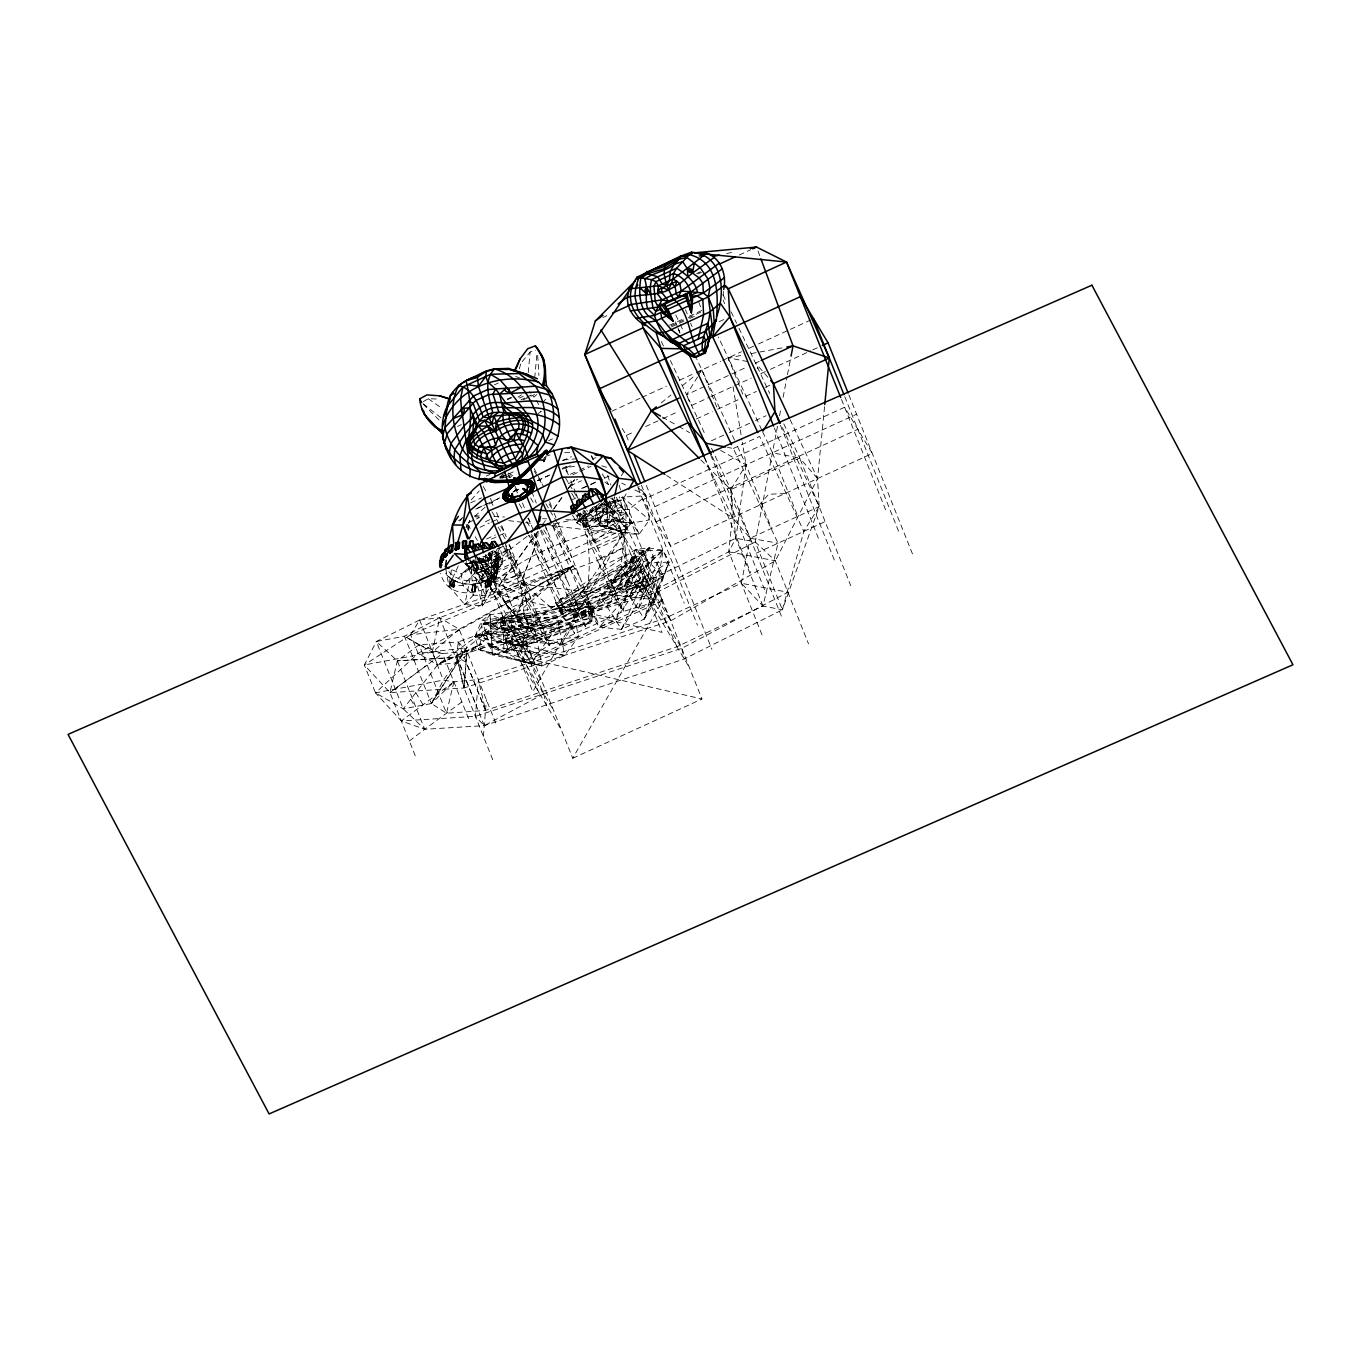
<?xml version="1.0" encoding="UTF-8"?>
<svg xmlns="http://www.w3.org/2000/svg" width="1361" height="1361" viewBox="0 0 1361 1361"><rect width="100%" height="100%" fill="white"/><g stroke="black" fill="none" stroke-linecap="round" stroke-linejoin="round"><path stroke-width="0.75" stroke-dasharray="5 3.75" d="M445.745 568.626L448.909 586.166L464.816 604.556L482.44 606.07L491.882 591.559L488.106 581.47L488.48 553.144L493.992 567.197L493.72 582.168L498.228 593.94L526.078 628.748L549.64 645.267L623.219 611.531L654.352 602.225L669.136 562.11L663.198 550.337L649.112 547.956L635.706 549.385L555.611 602.362L561.702 614.883M452.43 569.902L461.226 573.934L462.978 585.468L473.254 595.182L485.299 595.54L491.882 591.559L491.117 567.792L498.943 558.605L499.776 555.9L498.092 551.46L499.878 548.228M475.806 559.133L477.269 573.049L480.994 579.854L491.338 590.147L498.228 593.94L526.078 628.748L540.419 622.181L524.172 595.08L503.553 546.339L497.905 548.891M509.354 544.519L549.64 645.267L535.69 621.977L524.172 595.08L493.72 582.168L488.106 581.47L477.269 573.049L469.732 558.673L472.76 565.819L464.816 604.556L473.254 595.182L478.834 580.96L485.996 571.348L486.149 560.664L484.873 556.666M605.118 500.695L595.846 511.073L595.676 519.834C608.877 528.034 623.219 534.72 639.16 534.192L649.401 519.902L646.118 495.744L638.853 486.404M607.704 513.522L607.874 504.778L622.743 499.878L627.863 490.93M572.437 514.951L576.826 522.913L583.529 526.758L607.465 525.89L612.535 519.664L612.705 510.919L607.874 504.778L606.53 499.317L607.618 505.765L629.684 523.441L649.401 519.902L622.572 497.122L584.447 514.594L582.44 511.26M451.427 569.97L448.909 586.166L462.978 585.468L476.639 570.991L476.911 561.685L472.471 560.256L499.776 555.9L502.77 556.87L502.311 563.998L487.136 581.062L485.299 595.54L482.44 606.07L472.76 565.819L470.855 562.178M499.776 555.9L502.311 563.998L498.619 567.486L485.996 571.348L469.069 569.306L466.534 561.191L465.7 563.896L472.182 575.346L478.834 580.96L487.136 581.062L498.619 567.486L498.892 558.18L495.982 549.283M600.643 517.214L600.473 525.924L622.675 532.542L629.684 523.441L629.411 509.15L622.743 499.878L613.59 501.035L600.881 504.863L595.829 511.09L582.44 520.31L579.157 519.494L577.132 515.224L578.85 513.709L583.223 513.965L585.366 512.093L584.703 510.698L582.559 512.57L583.223 513.965L577.132 515.224M637.646 486.932L646.118 495.744L622.572 497.122C632.065 523.9 618.728 551.103 621.705 578.612L649.112 547.956L663.419 576.366L644.297 619.034L621.501 629.36L599.299 627.166L523.849 662.075L478.681 649.435L474.887 636.693L481.641 620.803L490.045 614.645L589.007 601.851L592.035 614.1L592.035 621.007L590.793 622.845L504.114 652.548L492.393 654.794L478.681 649.435L482.27 634.464L481.641 620.803L587.765 603.689L589.007 601.851L490.487 624.291L589.007 606.734L569.034 613.096M477.728 573.117L465.7 563.896L498.943 558.605L502.311 563.998L469.069 569.306L469.528 562.161L502.77 556.87L500.457 549.963M492.75 759.778L464.05 688.003L466.959 651.46L458.147 641.984L419.103 644.791L397.327 660.834L389.961 692.596L416.024 757.771M451.086 585.91C447.888 581.947 454.642 578.34 451.393 579.259L450.967 585.706L452.652 584.788L453.06 579.633L452.192 584.652L454.336 585.91L454.608 580.688L454.557 587.237C451.069 587.408 455.408 587.799 454.336 585.91M453.179 587.152L453.604 581.93L451.512 580.705M472.199 589.772L472.607 584.669L471.399 590.878C474.377 592.341 470.821 591.201 471.91 590.13C476.962 592.239 472.862 582.083 476.265 584.618C473.135 599.895 478.238 583.665 474.751 584.43M474.887 584.43L474.479 589.313L472.607 589.619L472.828 584.209L472.556 591.32M487.17 581.776C483.529 579.037 488.004 584.669 488.956 580.211C484.839 578.425 491.627 589.398 484.992 587.527L485.69 580.96M489.143 552.175L489.007 555.356M486.694 587.561L488.242 579.293L488.412 586.251M490.538 554.965L488.82 555.288L490.334 554.454L491.695 557.466L490.079 556.751L490.453 553.468M492.376 550.831L491.695 557.466L490.504 556.921L490.913 551.817M490.215 582.542C487.306 575.125 496.204 576.979 492.92 575.125L491.967 575.754L493.397 575.295C496.255 582.44 488.582 582.491 490.811 584.056C496.408 582.304 491.644 574.189 495.302 570.65C501.392 571.807 491.355 580.296 496.493 576.758M490.385 582.253C493.737 571.484 493.38 573.083 490.385 582.61M492.461 577.796L491.406 576.741C489.637 592.988 491.372 580.688 493.533 576.656M494.604 576.179L494.843 571.246L496.238 570.225C497.309 587.101 490.215 576.009 495.982 570.14L496.033 573.372L494.128 572.726M497.394 562.688C496.765 575.856 493.788 561.906 496.629 558.929C499.776 580.518 489.994 558.078 497.718 559.898C500.031 585.604 458.963 592.171 445.659 573.049M495.098 570.974L494.23 579.259L495.71 578.629M498.024 565.41C499.47 570.191 493.226 567.01 497.258 564.611C500.031 581.538 491.168 571.382 496.408 558.963L497.633 559.898L496.425 573.951L497.837 571.025L495.727 570.803M496.816 570.48L496.425 573.951L496.323 565.615L497.786 565.087M545.489 457.994L543.413 461.906L545.063 457.823M824.562 406.65L817.553 478.579L775.328 560.817L670.701 620.837L464.05 688.003L456.905 657.193L458.147 641.984L511.038 622.589L650.184 579.905L735.859 538.19L755.253 541.95L775.328 560.817L808.553 643.889M483.41 736.403L486.404 699.69M790.18 419.715L817.553 478.579L819.135 506.598L782.388 609.796L762.977 606.036L676.927 646.764L485.52 710.442L446.493 713.249L431.386 703.552L443.397 680.092L466.619 647.853L573.151 566.074L410.665 634.77L364.34 664.985L375.483 692.868L403.264 708.86L431.386 703.552L457.67 662.62L573.151 566.074L419.613 620.004L376.334 641.507L364.34 664.985L389.961 692.596L464.05 688.003L466.959 651.46L560.749 621.041M528.238 372.591L530.127 352.006L535.536 350.168M534.703 377.831L536.966 353.588M610.8 498.228L622.079 506.632L626.366 513.182L615.495 526.333C571.603 536.949 528.902 553.008 493.72 582.168L504.659 602.123L526.078 628.748C545.029 614.219 562.161 595.642 586.965 591.337C590.997 564.883 590.895 536.37 577.132 512.604M495.914 570.718L497.786 571.569M496.084 567.639L496.323 565.598M496.867 568.064L497.275 564.628M723.082 295.252L723.474 291.441M475.431 583.971L475.499 585.876M490.623 577.438L492.24 578.289M761.99 634.855L728.764 551.783L732.354 517.656L730.772 489.637L711.344 447.854M538.241 531.505L537.17 541.44L524.512 573.151L523.56 579.395L527.575 610.511M495.676 572.76L495.71 571.076M498.109 562.297C496.952 587.697 458.521 591.065 445.149 573.1M451.818 580.586L452.192 578.969M454.03 586.03L453.757 587.544L451.359 586.37M562.978 622.504L511.719 629.548L498.772 618.881L557.023 616.992L564.73 655.39L507.959 649.639L498.772 618.881L559.286 628.238L501.46 627.88L474.887 636.693L520.651 646.169L528.714 626.298L552.294 642.817L523.849 662.075L520.651 646.169L511.719 629.548L502.566 619.578L490.045 614.645L483.206 624.036L536.659 638.734L485.894 633.052L539.858 654.641L489.705 645.794L542.103 665.903L492.393 654.794L483.206 624.036L534.397 627.489L542.103 665.903L478.681 649.435L505.271 640.64L523.849 662.075L528.714 626.298L523.219 613.199L498.772 618.881L483.206 624.036L474.887 636.693L523.849 662.075L542.103 665.903L564.73 655.39L578.476 636.727L575.295 620.82L569.749 619.646M605.492 499.436L603.825 511.481L601.273 518.014L579.973 518.337L552.107 524.461L571.858 557.415M487.136 581.062L478.834 580.96L485.299 595.54L491.066 583.869L492.223 575.601L491.1 567.758L484.465 562.161L476.163 562.059L465.7 563.896L471.076 567.503L473.254 595.182M609.439 522.794L613.318 517.112L615.546 501.052L614.406 497.02M536.829 532.832L534.346 549.146L521.978 579.599L520.514 586.404L524.7 618.626M579.157 519.494L576.826 522.913L588.735 513.624L592.92 507.5L579.157 519.494L583.529 526.758L600.49 525.941L622.385 531.726L626.196 528.306L619.867 521.042L622.079 506.632L619.272 496.782M468.286 530.654L469.868 520.361L466.04 527.711M523.849 662.075L512.485 645.658L511.719 629.548L501.46 627.88L520.651 646.169L590.725 613.726L629.684 572.335L635.111 556.36L600.796 596.918L621.501 629.36L649.418 584.771L635.111 556.36L621.824 567.979L600.796 596.918L590.725 613.726L599.299 627.166L654.352 602.225L663.198 550.337L643.055 550.814L635.706 549.385L630.687 559.473L629.684 572.335L636.012 586.574L654.352 602.225L644.297 619.034L623.593 586.591L649.112 547.956L558.725 606.223L563.794 616.295L558.486 609.711L648.431 562.893L669.136 562.11L663.419 576.366L643.634 588.632L573.661 617.299M593.838 541.457L615.495 526.333L626.315 554.846L604.539 564.832L586.591 534.873L609.252 588.241L623.219 611.531L628.323 581.862L624.001 536.251L615.495 526.333L601.273 518.014L593.022 505.203L619.867 521.042L591.542 535.673M474.308 589.466L474.819 591.44L475.789 590.47L474.785 589.534M461.889 701.902L424.717 729.292L403.264 708.86L376.334 641.507L404.455 636.216L439.705 617.724L573.151 566.074L418.099 653.365L375.483 692.868L401.308 720.956L424.717 729.292L484.278 725.651L684.26 658.979L782.388 609.796L755.253 541.95L777.556 426.061M779.547 415.786L781.129 407.568M783.119 397.276L787.083 376.725M787.475 374.666L790.656 358.215M606.24 499.538L607.584 526.282L610.477 511.362L615.546 501.052L582.423 516.244L587.51 528.953L613.318 517.112M712.211 456.547L750.2 538.207L741.337 583.24L663.947 618.728L478.391 679.632L453.859 681.844L443.397 680.092L375.483 692.868M472.505 590.011L472.25 591.525L474.836 591.286M614.491 496.918L613.59 501.035L607.312 511.974L607.584 526.282M491.066 583.869L492.087 579.242L491.117 567.792L484.448 562.161L476.163 562.059L461.226 573.934L471.076 567.503L476.163 562.059L484.448 562.161L498.943 558.605M453.859 681.844L446.493 713.249L419.103 644.791L404.455 636.216L431.386 703.552L453.859 681.844L401.308 720.956L475.38 716.345L681.708 648.363L787.9 592.273L741.337 583.24L762.977 606.036L778.016 543.209L733.341 448.484L727.489 447.361M634.872 489.892L646.118 495.744L629.411 509.15L603.859 512.638L602.225 503.06L582.44 520.31L583.529 526.758L587.935 526.52C597.122 522.08 604.284 514.322 607.874 504.778M494.706 573.406L495.081 572.028L496.187 572.845M495.761 576.06L494.485 579.327L494.366 576.384M782.388 609.796L803.824 531.368L819.135 506.598L781.146 424.938M519.341 368.814L520.889 363.251M491.712 556.105L491.066 557.636L488.973 555.679M478.051 558.605L484.618 569.085L480.994 579.854L482.44 606.07M485.299 595.54L492.223 575.601L485.571 569.987M535.69 621.977L516.721 616.176L524.172 595.08C552.991 570.718 591.423 567.384 622.845 547.939L628.323 581.862L654.352 602.225L645.233 576.452L669.136 562.11L644.297 619.034L659.234 568.047L638.241 609.524L653.297 556.275L629.667 596.084L649.112 547.956L621.824 567.979L609.983 581.776M545.965 457.517L544.213 461.753L539.245 460.596M542.733 460.341L544.723 457.313M645.233 576.452L599.299 627.166L617.537 619.629L590.725 613.726L645.777 588.786L663.198 550.337L639.296 564.679L615.427 619.867L645.233 576.452L621.501 629.36M458.283 565.955L448.909 586.166L472.76 565.819L510.885 548.33L508.878 544.995M493.873 578L494.553 576.605M573.764 615.989L643.634 588.632L648.67 578.544L648.431 562.893L643.055 550.814L634.481 568.013L629.684 572.335L564.815 612.025M648.431 562.893L639.84 580.092L635.043 584.396L643.634 588.632L663.419 576.366L635.706 549.385L648.67 578.544L663.419 576.366M492.359 551.256L491.321 551.766M572.777 617.145L652.94 591.201L728.764 551.783L735.859 538.19L746.066 464.867L742.306 442.223M497.497 548.602L494.043 554.863L491.083 555.322L489.773 552.787L485.724 556.19L482.781 556.649M635.111 556.36L606.853 606.428L639.296 564.679L645.777 588.786L654.352 602.225M616.278 497.326L631.385 522.522L622.726 534.073L532.814 691.643L479.429 558.163M485.979 554.778L502.158 581.776L572.743 758.264L662.637 600.677L612.059 497.82M565.836 519.681L631.385 522.522L701.97 698.993L533.427 659.949L493.499 593.328L538.361 530.756M614.457 580.773L621.824 567.979L632.559 585.077M410.665 634.77L419.613 620.004L439.705 617.724L459.167 629.258L466.619 647.853L457.67 662.62L437.561 664.9L418.099 653.365L410.665 634.77L459.167 629.258L573.151 566.074L437.561 664.9L403.264 708.86M697.547 376.98L686.607 394.69L690.146 402.278M698.635 375.211L701.902 369.903L696.492 358.521M762.977 606.036L735.859 538.19L730.772 489.637L746.066 464.867L736.352 443.975M621.314 475.806L623.508 472.267M586.965 591.337L609.252 588.241L621.824 567.979L628.323 581.862L645.777 588.786L629.684 572.335L639.296 564.679M431.386 703.552L466.619 647.853L418.099 653.365M486.217 580.518L484.992 587.527L486.455 587.442M487.204 584.975L485.179 586.2M488.412 585.434L485.622 587.833L485.418 586.319M607.704 501.409L610.477 511.362L622.675 532.542L607.465 525.89L587.935 526.52L579.548 521.195L583.018 516.125M554.046 508.64L562.501 496.731M568.524 488.225L574.563 479.718M609.439 500.865L662.041 632.389L493.499 593.328L536.353 533.206M542.478 524.631L546.152 519.477M553.502 509.167L562.059 497.139M568.183 488.548L574.308 479.957M561.583 620.429L533.427 659.949L482.594 556.496M567.707 611.838L631.385 522.522L502.158 581.776L662.637 600.677L622.726 534.073L550.916 525.618M520.651 646.169L534.397 627.489L557.023 616.992L560.647 617.741M453.332 581.47L454.353 580.228L454.88 580.994M527.149 536.37L506.411 552.073L493.992 567.197L488.225 564.492L478.953 557.466M522.216 361.635L530.127 352.006M459.712 521.042L463.608 516.585M758.928 505.475L768.693 494.264L784.889 493.567M471.144 499.98L479.174 490.998M607.465 525.89L600.49 525.941L595.829 511.09L602.515 503.723M452.55 584.89L454.064 585.621M649.112 547.956L600.796 596.918L623.593 586.591L663.198 550.337L628.323 581.862L613.981 588.445L597.734 561.344M599.555 503.264L588.735 513.624L586.642 510.001M536.727 394.605L533.937 397.174L529.497 391.509M542.103 402.669L547.751 397.514M577.54 512.297L595.557 542.359L626.196 528.306L610.477 511.362L618.813 503.842L626.366 513.182L639.16 534.192L622.385 531.726M469.069 569.306L471.076 567.52M576.826 522.913L596.611 505.663L595.472 507.313L603.859 512.638M583.529 526.758L607.618 505.765L603.246 498.5M474.632 516.278L487.323 505.407M488.905 504.046L499.81 497.803M472.965 584.345L471.876 585.026L472.982 586.115M459.167 629.258L432.237 652.208L364.34 664.985M496.493 568.269L497.207 565.121L495.353 565.325M661.191 402.907L670.956 394.979M682.371 385.741L695.386 375.194M697.019 373.867L701.902 369.903L735.467 442.087M409.321 741.013L424.717 729.292L397.327 660.834L376.334 641.507M512.859 492.189L517.792 488.463M493.686 550.61C500.644 554.352 494.758 565.138 498.024 561.327M495.761 723.065L466.959 651.46L442.529 653.501L389.961 692.596L426.997 665.138M537.867 413.727L541.202 411.379L537.442 413.115M458.589 520.685L461.651 518.541M518.031 397.191L521.484 394.826M496.136 567.095L498.092 567.214M501.154 475.414L506.547 472.097L509.746 477.439M485.401 585.945L487 584.992M643.055 550.814L555.509 603.808L563.029 613.13L555.611 602.362L639.5 557.925L557.704 606.53L644.876 570.004L568.252 613.505M497.241 565.683L495.336 565.768M423.322 401.614L428.29 398.705L438.412 399.062M573.287 616.431L639.84 580.092L560.817 610.391L634.481 568.013L558.725 606.223M484.278 725.651L456.905 657.193L466.16 662.195L485.52 710.442L478.391 679.632L475.38 716.345L484.278 725.651L543.72 693.889L518.371 634.855L456.905 657.193L397.327 660.834L457.041 657.533L464.05 688.003M598.159 518.507L610.204 512.212M572.828 618.132L657.516 592.12L755.253 541.95M573.304 616.754L594.927 606.717M537.238 480.739L552.141 473.832M573.559 615.529L636.012 586.574L649.418 584.771L630.687 559.473L643.634 588.632L636.012 586.574L564.985 612.416M696.594 273.544L700.405 271.809M603.025 317.47L606.87 315.701M697.989 273.918L701.544 272.285M739.261 255L750.796 249.709M494.434 384.806L498.211 383.07M507.16 399.113L510.919 397.395M669.544 325.245L682.797 319.172M701.698 310.495L688.462 316.569L685.366 309.696M507.313 399.76L514.985 396.238M671.228 325.687L684.43 319.631M688.207 317.896L701.425 311.839M671.449 326.878L684.277 320.975M689.789 318.457L695.284 315.939M457.585 426.401L461.464 424.632M519.426 398.058L523.287 396.272M520.991 399.794L524.768 398.058M526.656 397.191L532.338 394.588M523.151 399.811L528.902 397.174M530.824 396.289L534.669 394.52M719.186 321.672L724.511 319.223M611.855 411.209L640.061 398.28M641.933 397.412L666.38 386.201M679.479 380.195L694.433 373.339M696.305 372.489L720.718 361.277M722.589 360.427L741.507 351.75M749.094 348.263L756.682 344.792M758.587 343.925L811.683 319.563M548.636 440.624L552.481 438.854M486.251 476.095L490.028 474.36M500.729 477.626L513.743 471.672M704.369 386.541L686.607 394.69L670.361 360.529M707.907 384.925L746.662 367.147M759.285 361.363L755.542 363.081L757.788 368.678M470.736 502.821L481.59 497.837M562.382 460.784L571.416 456.65M622.198 428.477L626.332 435.384L634.022 431.862M645.556 426.571L660.919 419.528M662.841 418.644L678.22 411.583M691.66 405.425L708.945 397.497M710.867 396.612L751.221 378.12M760.833 373.714L768.506 370.175M770.428 369.307L810.782 350.798M812.704 349.913L818.471 347.276M562.195 468.405L567.826 465.819M477.66 508.095L500.814 497.48M514.305 491.287L520.089 488.633M537.459 480.671L549.027 475.38M562.518 469.188L568.303 466.534M475.67 509.133L487.204 503.859M570.378 465.7L564.611 468.354L568.643 475.074L565.649 467.589L575.72 466.142M570.446 474.257L577.642 470.94M579.446 470.123L588.445 465.989M468.405 522.624L479.31 517.622M572.862 474.717L578.306 472.216M580.126 471.382L591.031 466.381M696.322 418.967L712.296 411.634M717.621 409.202L738.308 399.709M745.726 396.306L756.376 391.424M765.256 387.358L770.139 385.112M485.35 521.722L492.869 518.269M568.303 483.682L577.676 479.378M479.94 527.319L489.262 523.049M491.117 522.182L496.714 519.63M570.276 485.877L581.47 480.756M582.933 488.191L588.564 485.605M590.436 484.754L597.921 481.318M486.558 538.973L495.353 534.941M572.454 499.589L575.975 497.973M491.542 539.126L504.761 533.053L500.287 525.567M711.361 440.811L723.78 435.112M729.224 432.611L749.911 423.135M755.44 420.6L766.09 415.717M498.806 548.415L503.961 546.033L521.978 576.094L491.338 590.147L484.618 569.085L475.738 565.172L473.067 559.558M733.341 448.484L759.659 436.422L803.824 531.368M477.269 573.049L512.893 556.7M586.455 522.964L622.079 506.632M505.611 545.778L509.252 554.846L488.225 564.492L475.738 565.172L488.14 574.512L513.948 562.688L508.861 549.98L475.738 565.172L488.106 581.47L517.98 569.425M654.862 506.7L856.596 414.186M493.499 593.328L622.726 534.073M498.228 593.94L524.325 581.964L506.411 552.073M624.001 536.251L597.904 548.228L579.973 518.337M656.087 521.807L857.821 429.31M700.83 459.899L730.772 489.637L799.707 458.028L817.553 478.579M551.29 607.704L530.926 590.572L513.012 568.609L530.977 598.568L509.184 608.554L504.659 602.123L526.979 591.899M600.541 558.163L622.845 547.939M440.675 662.637L478.255 645.403M439.263 663.658L481.947 644.093L437.8 664.729M704.079 456.888L732.354 517.656L750.2 538.207L819.135 506.598M756.206 553.212L825.123 521.603M662.637 600.677L533.325 659.711M572.743 758.264L701.97 698.993M513.352 491.661L520.565 488.378M581.521 488.395L589.211 484.958M591.133 484.108L596.884 481.539M604.573 478.102L612.246 474.666M566.601 614.917L648.67 578.544M482.27 634.464L503.655 642.885L590.793 622.845L589.024 618.523L587.765 603.689L592.035 614.1L512.485 645.658L504.114 652.548L491.576 647.598L482.27 634.464L560.885 616.669M488.038 586.727L486.847 585.196M563.063 621.177L503.655 642.885L512.365 643.209L504.114 652.548L502.566 619.578L498.772 618.881M572.964 617.571L590.776 611.055L568.337 615.699M504.659 602.123L524.172 595.08M592.035 621.007L504.114 652.548L512.485 645.658L592.035 621.007L587.765 610.579L569.153 614.798M469.528 562.161L486.149 560.664L502.77 556.87M609.252 588.241L628.323 581.862M492.393 654.794L490.045 614.645L492.393 654.794L507.959 649.639L502.566 619.578L590.776 606.172L590.793 622.845M545.251 456.462L551.001 454.608M493.073 582.44L491.474 581.232M561.038 615.648L491.134 637.952L589.024 618.523L589.007 601.851M452.192 584.652L450.916 585.094L451.614 586.268M518.371 634.855L562.739 621.228M491.576 647.598L589.024 618.523M531.453 631.436L523.219 613.199L527.847 621.654L483.206 624.036L523.219 613.199L533.835 617.741M453.604 581.93L455.033 581.402L454.353 580.228M493.72 582.168L520.276 575.193M590.776 606.172L503.026 629.241L481.641 620.803M592.324 458.623L595.999 457.67M500.287 477.065L503.536 476.316M500.457 478.068L503.757 477.303M501.443 476.146L506.411 475.023M501.852 478.136L506.972 476.979M499.487 476.979L506.326 475.448M499.674 477.983L503.145 477.201M726.604 253.554L731.674 252.448M566.295 616.125L503.026 629.241L511.719 629.548L505.271 640.64L512.485 645.658L578.476 636.727L560.8 645.658L575.295 620.82L571.195 621.382M561.14 620.055L474.887 636.693L534.397 627.489M573.491 617.673L592.035 614.1M740.775 355.527L728.237 357.841L718.302 336.967M751.238 353.588L782.592 347.804M495.71 560.103L496.119 561.6M483.206 624.036L557.023 616.992M473.339 585.791L475.159 585.621M465.7 563.896L484.448 562.161M563.233 459.984L577.489 458.691M582.44 520.31L595.659 519.817L600.473 525.941M516.721 616.176L536.421 615.512M588.735 513.624L598.177 519.902L612.535 519.664L629.684 523.441M600.899 504.863L607.874 504.778L600.899 504.846L604.182 515.36M564.662 452.669L570.582 452.601M476.605 556.921L481.811 569.527L492.087 579.242L484.618 569.085L476.503 569.102L480.994 579.854L488.106 581.47M474.921 515.717L479.14 515.904M493.941 516.551L504.523 517.01M542.58 518.66L546.799 518.847M595.846 511.073L607.312 511.974L606.513 501.631M623.593 586.591L645.777 588.786M610.477 511.362L626.366 513.182L590.47 529.65L578.663 509.967M474.904 516.67L479.123 517.163M508.691 520.651L523.475 522.386M525.584 522.641L534.022 523.628M468.592 718.659L442.529 653.501L432.237 652.208L404.455 636.216M750.2 538.207L778.016 543.209M747.529 361.533L728.237 357.841L729.275 364.016M762.687 431.896L772.402 452.788L799.707 458.028L850.761 585.689M728.764 551.783L775.328 560.817M539.245 459.831L544.281 460.903M488.14 574.512L493.839 575.805M538.582 459.048L543.532 460.188M507.075 476.554L510.732 477.439M508.248 475.465L511.923 476.367M564.73 655.39L505.271 640.64L562.484 644.144L501.46 627.88M601.749 465.853L609.66 468.184M494.451 556.751L498.892 558.18M480.773 558.929L486.149 560.664M419.103 644.791L442.529 653.501M515.683 376.453L519.63 378.018M621.756 483.087L625.499 485.026M508.265 473.067L513.437 475.942M662.348 417.061L676.91 425.381M678.731 426.418L689.653 432.645M720.581 450.321L746.066 464.867L771.5 528.442M604.267 503.842L607.618 505.765M491.44 580.909L493.294 581.947M666.635 475.533L732.354 517.656M428.29 398.705L441.798 408.283M604.947 482.066L608.231 484.516M423.22 403.809L443.397 419.698M464.645 563.216L469.035 567.333L481.811 569.527L484.448 562.161L492.206 575.584M583.137 509.967L585.366 512.093M488.208 554.505C523.356 586.234 449.521 612.144 440.658 573.287M487.816 554.642C492.597 558.588 496.408 563.828 496.799 570.14M485.571 557.159C493.72 558.418 493.294 584.192 494.247 561.889C493.005 583.903 460.069 586.455 448.432 571.059M423.169 404.098L441.168 422.114M767.893 377.303L755.542 363.081L737.492 325.126M612.535 519.664L622.675 532.542M475.857 555.118L492.087 579.242M536.081 400.406L539.279 405.255M493.601 559.439L498.619 567.486M479.94 561.617L485.996 571.348M471.621 562.944L476.639 570.991M593.022 459.814L591.457 455.918L593.617 459.508M602.242 473.917L608.724 484.72M630.772 554.233L670.701 620.837L657.516 592.12M641.797 581.759L681.708 648.363L684.26 658.979M649.452 600.933L689.381 667.536M565.581 478.051L572.062 488.854M573.849 491.831L576.537 496.323M571.705 493.345L574.954 498.755M534.175 468.507L543.566 486.677M534.21 471.059L541.491 483.206M549.044 503.961L552.294 509.371M545.795 503.723L548.976 509.048M550.048 510.817L559.609 526.775M554.897 523.73L565.393 541.253M553.281 523.458L568.303 548.5M552.872 526.35L559.677 543.396L579.429 576.349M530.637 497.973L533.903 503.434M559.677 543.396L570.429 569.102L588.786 599.742M545.438 527.66L547.564 531.232M543.754 529.871L553.587 546.271M515.087 486.336L518.711 493.635M541.338 530.11L558.708 559.082M515.002 488.701L518.133 493.907M540.504 530.569L547.734 548.228L567.69 581.521M519.204 503.859L522.437 509.269M527.847 518.286L530.007 521.892M526.69 521.535L529.871 526.843M534.124 533.937L536.251 537.493M547.734 548.228L559.099 575.737L577.932 607.142M531.539 534.448L542.052 551.971M530.994 535.962L544.944 559.218M548.5 568.115L528.749 535.162L556.972 604.097L563.25 614.56M536.336 554.114L556.088 587.067M547.071 579.803L565.444 610.46L528.51 518.116M568.473 623.287L574.75 633.75L570.089 622.113M483.189 486.489L487.629 493.907M490.3 498.364L493.567 505.067M491.049 502.09L493.056 505.441M492.019 511.787L499.385 524.087M498.143 527.081L505.203 538.871M504.165 542.137L516.908 563.386L480.994 579.854L472.76 565.819M467.623 524.172L470.872 529.565M475.176 536.778L477.337 540.368M502.311 615.359L542.222 681.963M513.641 643.719L553.57 710.323M521.671 663.76L561.583 730.364M415.854 692.732L423.254 705.083M410.699 699.333L415.071 706.631M476.163 562.059L481.641 571.552M575.856 514.713L579.548 521.195M555.611 602.362L560.681 612.433M591.457 455.918L593.328 459.729M466.857 524.563L469.63 530.195M723.048 294.776L726.655 302.363M731.18 311.856L736.59 323.238M675.736 314.901L679.343 322.489M680.245 324.377L683.851 331.965M661.344 341.56L664.951 349.148M757.311 366.875L769.68 393.465M783.8 423.849L799.707 458.028M761.803 430.008L728.237 357.841L743.957 397.123M691.031 404.183L705.168 434.567M676.927 646.764L652.94 591.201L650.184 579.905M539.211 693.021L525.992 664.304L514.645 635.961L511.038 622.589M690.554 323.101L692.103 326.555M622.572 497.122L639.16 534.192M570.429 569.102L580.33 593.379L598.108 623.049L558.044 522.879M559.099 575.737L567.996 597.649L586.438 628.391L544.553 523.713M677.965 328.12L680.245 333.785L678.731 330.008M488.854 554.693L489.382 555.986M485.52 710.442L458.147 641.984M456.905 657.193L476.265 705.593M848.89 394.911L913.656 556.853M844.722 396.544L899.162 532.678M841.506 399.488L885.943 510.63M780.448 425.364L835.127 562.059M723.116 299.981L724.613 303.707M774.324 428L819.543 541.083M772.402 452.788L797.835 516.363M698.822 302.278L701.068 307.875M701.902 369.903L716.873 407.33M675.481 321.808L679.973 333.02M730.772 489.637L781.843 617.299M687.356 396.544L689.602 402.158M710.731 454.999L766.192 593.651M704.624 457.67L750.626 572.692M626.332 435.384L629.428 443.091M646.39 485.486L711.922 649.367M641.439 485.196L697.444 625.192M638.207 488.123L684.226 603.144M570.871 480.671L575.346 491.865M576.094 493.72L578.34 499.317M584.447 514.594L623.219 611.531M579.905 513.846L582.814 521.11L603.825 511.481L615.546 501.052L619.867 521.042M549.606 501.75L553.366 511.175M554.148 513.131L557.261 520.923M531.76 491.712L536.285 503.009M522.471 503.043L524.734 508.691M496.561 512.536L498.806 518.133M501.784 525.601L506.292 536.88M466.142 524.938L468.49 530.807M457.67 662.62L439.705 617.724L432.237 652.208L443.397 680.092M419.613 620.004L437.561 664.9M485.179 554.727L485.724 556.19M758.026 251.002L760.221 256.94M607.652 475.414L610.868 485.06M484.618 569.085L491.882 591.559M488.242 579.293L488.582 580.926M619.136 485.128L621.433 493.124M543.72 693.889L546.544 705.287M596.203 508.299L598.177 519.902M586.302 516.942L587.935 526.52M733.035 386.66L741.966 440.164M495.948 564.798L496.033 566.244M537.714 355.51L538.905 375.398M492.75 552.311L491.083 555.322L490.538 553.876L493.482 553.417L494.043 554.863L498.092 551.46L492.75 552.311M844.603 407.245L642.868 499.759L670.582 545.982L872.316 453.468L844.603 407.245M488.344 568.881L474.955 574.24L488.344 568.881"/><path stroke-width="1.5" d="M537.408 378.766C518.49 370.753 495.693 362.009 477.303 376.248C462.825 380.042 448.96 390.76 447.14 406.497C432.492 435.69 452.345 479.94 486.932 479.872L484.516 478.443L494.809 480.569L513.812 479.94M446.306 449.13L442.512 436.796L444.911 427.66L447.14 406.497L463.046 386.881L467.759 384.721L478.443 386.303L485.809 376.453L486.302 371.57L494.621 368.95L508.793 368.389C526.69 375.364 549.64 382.288 552.43 404.966C556.904 423.101 548.058 440.76 536.421 454.2L506.853 465.972L504.421 468.933C485.214 465.887 466.449 463.386 459.576 442.223C452.209 424.122 449.504 403.588 458.606 385.469L466.857 380.127L487.085 370.855L476.792 377.643L466.091 380.842C471.229 401.767 472.437 424.02 466.687 445.217L468.371 456.922L467.452 462.774L470.243 469.511L469.783 476.775M476.639 458.266L478.851 447.02C486.506 440.998 496.731 434.601 506.377 440.42L510.936 438.565L518.558 428.8L519.204 423.305L516.057 417.878C504.029 409.304 483.938 409.882 477.337 424.802C475.567 434.261 467.997 440.981 468.082 450.78C476.316 462.842 493.414 460.545 504.421 468.933L494.894 473.254C473.815 474.036 451.852 463.693 444.503 442.886L447.293 433.581L473.118 403.247L475.704 400.593L488.854 394.554L538.003 391.985L549.129 394.911L554.659 399.436C561.923 416.704 562.263 439.569 547.496 453.128M716.788 316.16C725.464 292.496 723.967 255.068 691.507 252.21L686.829 257.348L678.884 259.356L664.202 268.815L647.479 273.748L640.759 278.478C638.853 291.39 638.768 306.548 648.687 316.381C663.3 322.659 666.822 341.254 680.942 348.348M512.757 497.173L512.468 500.763C520.889 500.082 529.48 495.489 532.985 487.51L533.121 483.853L530.994 481.267C520.48 477.796 507.925 484.584 503.4 494.366M507.755 490.079L504.863 496.952L507.296 499.725C516.687 502.907 531.539 495.999 531.76 485.196L529.854 482.832L526.231 481.777L516.193 483.938L515.938 478.187L513.914 478.051L513.114 482.049M510.035 485.537C516.091 481.573 523.951 478 531.147 480.977L533.665 484.431L533.597 488.14C528.731 497.837 516.04 504.608 505.458 500.831L503.264 498.109L503.4 493.703C508.214 484.074 520.855 477.337 531.368 480.96L533.563 483.648L533.427 487.425L530.994 491.661L526.656 495.761L516.346 500.967M533.257 483.631L533.172 487.34L530.773 491.525A16.536 8.659 -27.3 0 1 514.985 500.848A16.536 8.659 -27.3 0 1 503.264 497.394M498.841 546.867L494.741 541.423L491.797 541.882L492.546 547.751L486.438 542.75L483.478 543.209L484.584 548.466L478.119 544.06L475.176 544.536L475.976 550.337L469.817 545.387L466.857 545.863L465.071 549.095L464.85 556.768L465.972 559.711M470.038 552.26L466.857 545.863L466.636 553.519L468.95 560.443M505.697 494.604L505.577 497.888L507.483 500.202M531.283 488.82L531.385 485.707M503.672 498.194L503.808 494.502M503.672 493.788L503.536 497.411A16.281 8.506 -27.2 0 0 515.104 500.814M514.441 478.8L512.74 479.667L516.21 484.091L521.314 482.202L529.616 482.866L531.488 485.179L531.368 488.361L529.191 492.104M503.383 498.16L503.536 494.434L506.071 489.773L513.131 484.448M503.961 494.349L503.808 497.956L505.969 500.61C514.934 503.859 524.989 498.806 531.181 492.308M531.215 488.531L531.351 485.384M645.131 325.551C635.162 319.546 626.775 309.474 627.489 297.208C641.099 294.112 655.509 295.83 668.404 290.114L673.134 279.005L673.389 273.663L676.638 268.168L686.829 257.348L700.269 267.794L708.111 279.175L709.898 288.311L708.247 296.936L712.16 325.466L711.157 334.483L705.219 353.026L695.607 357.433C681.521 354.677 675.515 340.454 665.172 332.407L656.121 332.611C636.319 319.784 621.228 300.407 637.033 277.185L680.483 256.174L691.507 252.21M824.766 404.54L829.291 357.994L786.522 262.061L756.563 247.056L694.348 252.857L706.648 253.163C721.279 258.59 726.893 275.211 723.661 289.536M515.649 463.727L513.437 464.816L509.609 460.46L491.848 423.969L489.28 418.201L492.733 412.502C489.262 398.416 482.747 380.91 494.621 368.95C513.88 374.326 526.35 390.573 533.971 408.113C544.213 427.218 533.019 444.826 522.437 460.681C520.804 446.425 535.673 435.741 532.134 421.4L529.157 416.568L518.949 414.459L509.371 414.748L509.167 418.763C513.607 432.9 524.819 443.244 528.238 457.636L500.167 470.515C473.101 474.189 450.542 452.72 444.911 427.66L473.509 396.051L487.629 389.586L535.451 386.15L546.186 389.246L551.988 393.635L554.659 399.436M533.495 483.818L533.274 487.799L530.858 491.95M455.952 542.971L455.867 550.048L459.15 548.279L459.627 542.444L455.663 543.345L455.101 549.572L456.36 549.878M588.173 494.332L585.043 494.162L582.899 496.016L582.457 502.753L585.587 508.18M558.248 436.218C546.101 429.855 535.23 420.651 521.195 417.674C503.332 417.912 485.231 424.581 472.845 437.698L474.53 443.788L478.851 447.02L496.17 447.531L503.485 463.267L506.853 465.972L497.65 465.768L492.291 454.914L491.117 447.65L483.75 432.305L477.337 424.802L469.715 407.841L461.43 408.385L460.579 398.246L463.046 386.881L458.606 385.469M477.337 424.802L467.742 440.981C468.303 457.126 491.559 460.579 503.485 463.267L515.717 457.653C521.756 446.561 535.264 427.082 524.206 415.088C510.494 399.845 485.554 396.697 472.862 414.935L471.689 418.507L464.322 425.636L450.882 443.516L449.368 452.226L450.916 458.572M685.11 295.303L691.32 312.622L692.29 300.083L690.571 293.193M442.376 556.292L443.669 553.008C445.489 553.4 437.766 555.356 441.525 561.6M441.593 560.375L440.896 567.741C437.306 565.359 442.631 553.349 441.338 561.872C439.501 561.6 440.266 558.81 441.747 558.435M442.155 562.212C439.484 552.396 447.089 548.908 441.9 562.127M445.881 556.836C441.951 557.84 445.319 545.268 447.922 549.351M445.064 553.144L444.758 557.04L445.591 556.734M444.622 555.696C447.225 542.427 450.525 550.507 445.217 557.227L444.435 555.628M450.491 552.787C447.395 552.906 448.96 542.937 453.162 544.825L452.635 551.086M449.317 551.307L451.274 550.116L451.444 544.791M456.309 549.555L456.598 546.152M455.833 548.381L457.857 547.445L457.976 542.052M462.587 547.888L463.08 541.27L462.349 541.882L462.723 548.381L466.262 547.309L466.738 541.474L463.335 540.912L463.012 542.529M462.655 546.476L465.173 546.237L465.275 540.776M469.137 547.343L469.596 541.491L472.965 540.98M469.868 546.544L470.617 541.066M472.369 548.364L473.56 547.837L472.828 541.032M473.883 543.941L472.947 547.99M684.651 256.106L680.483 256.174C674.103 270.652 656.019 270.788 644.672 279.124C648.329 288.787 644.57 299.063 647.598 308.641L654.471 315.429C658.214 327.848 665.427 341.39 678.595 345.388M637.85 285.044L635.655 288.209L634.889 296.307L637.884 309.917L643.09 317.47L658.605 332.764L671.943 342.734L678.85 343.397L705.781 331.046L716.243 320.941C718.353 296.732 719.68 262.452 689.857 254.762L680.143 257.025L664.202 266.518L646.628 272.404L638.547 278.29L635.655 288.209L629.19 288.685L627.489 297.208M685.059 293.925L691.32 312.622L692.579 299.743L690.639 292.292M440.113 566.925L440.113 564.577L441.832 564.56M453.06 545.71L451.699 544.91M444.026 443.159L442.325 431.726C430.348 425.295 420.787 412.774 419.698 398.892L426.946 394.911L439.654 395.83L449.453 398.756M513.216 500.389L511.515 498.755L512.297 493.635C508.334 503.009 514.577 503.927 512.297 493.635L511.226 501.103M528.238 457.636C548.823 439.484 549.589 408.249 535.451 386.15L519.017 373.526L490.521 374.292L485.809 376.453L487.799 382.016L495.608 388.957L492.971 394.146L498.841 412.179C490.981 418.525 480.518 421.042 475.159 430.433L483.818 447.701L480.62 456.309L485.026 469.749L494.894 473.254L536.421 454.2L541.729 457.075M503.621 498.381L504.08 494.604M583.716 499.674L579.02 499.402L576.877 501.273L575.856 509.558L572.998 504.659L570.854 506.513L572.113 513.267M601.239 497.684L603.416 495.778L602.753 494.962L595.744 489.177L591.065 488.905L588.922 490.777L587.799 499.062L585.043 494.162L585.111 500.916M605.492 499.436L606.036 495.421L601.664 479.599L594.655 464.73L571.45 447.174C538.48 451.154 509.882 470.447 480.042 483.733C460.239 498.449 450.423 523.9 448.177 548.024M448.926 568.286L445.404 566.669L446.323 560.46M537.459 528.749C539.96 500.287 554.931 475.652 562.535 448.586M780.261 423.033L729.836 316.79L720.309 303.18L709.642 312.009C709.915 325.483 700.32 337.103 702.48 350.56L705.219 353.026L710.017 336.507L707.907 323.289L672.98 339.314L688.411 348.756L694.195 354.353L695.607 357.433L692.613 355.765M526.214 484.839L524.155 481.165L521.552 482.389L524.376 482.032L525.091 483.155M455.101 549.572L455.527 548.194M465.734 541.831L465.904 540.827M449.283 402.09L450.44 395.149L453.213 392.257M637.05 279.141L637.033 277.185L651.511 279.685L655.968 281.659L658.401 285.759L657.516 293.908L661.99 299.896L667.979 301.257L690.827 292.122L722.487 268.627M536.421 454.2L537.952 445.489L526.299 435.367L515.683 433.104L513.795 440.181L522.675 454.285L516.602 461.498L507.738 442.223L512.416 435.384M635.655 288.209L658.401 285.759L668.404 290.114L679.785 283.7L692.528 273.051L694.365 262.758L706.648 253.163M757.856 432.594L712.654 336.865L715.784 319.869L713.81 324.377M511.515 495.115L511.634 501.307M791.047 356.157L793.038 345.881L760.935 258.913M485.962 457.823L487.153 454.132C496.153 446.51 507.738 441.474 519.324 439.382L522.42 429.378L523.39 423.526L522.556 420.311L521.195 417.674L514.611 414.493L503.944 412.604L499.538 394.163L495.608 388.957M539.483 521.79L540.606 516.482M614.934 494.843L618.54 478.306L603.314 455.782L571.45 447.174L567.775 448.569M507.993 490.368L507.857 488.633L510.069 487.663L508.334 489.382L508.844 490.606M462.978 546.731L463.08 548.279M582.899 496.016L580.977 504.268L579.02 499.402L579.14 506.156M542.256 385.792C546.407 372.574 544.978 356.429 535.366 345.847L527.711 348.705L520.055 358.947L514.339 371.162M509.371 414.748L493.907 416.075L491.848 423.969L484.652 420.328L479.548 421.025L473.118 403.247L468.677 401.308M512.365 501.188L512.297 493.635L511.736 497.565L512.808 500.185M698.261 339.042L703.586 314.782L702.854 299.42L697.053 295.915L690.81 296.171M646.152 286.576L644.995 290.778L646.747 294.044L647.547 291.356L646.152 286.576L650.711 293.993L652.991 307.926L655.747 311.38L654.471 315.429L635.757 318.355M709.642 337.171L710.663 333.53M512.297 493.635L511.804 497.497L513.029 500.814M514.849 498.313L506.972 494.826L510.069 487.663L507.857 488.633L508.129 489.977M508.623 495.999L508.963 494.86M458.062 541.389L462.944 525.125L467.231 494.962L470.77 493.073M527.37 480.858L521.552 482.389L523.781 481.998L528.408 484.992L526.673 490.777L519.698 496.033L511.532 497.718M687.067 295.966L678.39 296.494L676.332 294.095L675.107 286.627L676.774 281.251L673.134 279.005L658.401 285.759M636.659 484.244L584.805 354.558L595.335 320.992L635.57 280.638M509.031 493.89L507.738 497.871L510.885 499.81M510.919 501.052L520.957 498.841L528.493 493.397L530.433 487.442L525.669 484.533M522.76 433.955L525.72 424.428L524.002 418.337L518.949 414.459L512.365 412.842L506.99 413.336L502.872 407.347C488.888 405.765 471.757 415.02 473.169 430.808L465.819 440.964L459.882 455.408L460.988 469.97M711.259 331.829L714.253 323.323L713.266 309.168L708.247 296.936L703.399 293.006L681.3 291.033L661.99 299.896L628.221 304.898M477.303 376.248L478.443 386.303L489.28 418.201L483.087 416.908C479.157 405.68 474.189 392.666 463.046 386.881M459.32 543.277L458.266 542.239M470.191 547.479L470.208 546.288M527.319 487.901L528.408 484.992M442.512 426.265C455.101 386.643 501.205 371.774 538.769 382.118M478.953 547.275L481.267 541.406L493.958 525.108L518.932 513.42L531.743 509.831L542.29 502.702L567.52 491.372L590.062 491.525L571.45 447.174M509.099 488.157L508.334 489.382M444.094 415.905L448.296 405.561M528.051 491.117L529.582 492.699L523.202 488.633L528.102 493.907L531.505 489.075C526.996 497.667 515.598 503.298 506.173 500.185M515.955 368.865L520.055 358.947M527.745 493.737L529.208 492.529M487.782 446.68L491.117 447.65L495.608 445.353C497.837 433.461 511.77 428.46 522.42 429.378L531.624 433.053M574.155 513.454L573.134 513.386L574.019 511.464L582.457 502.753L589.942 497.582L596.509 493.958L601.205 494.23L603.416 495.778L600.507 495.999M446.034 551.358L445.813 549.912L447.327 548.296L447.65 549.249M482.543 478.63L478.715 479.565L480.365 471.74L474.172 466.551C466.313 449.538 478.545 434.874 495.438 431.454L496.153 422.488L503.944 412.604M661.99 299.896L655.747 311.38L661.004 308.981M530.058 492.937L531.998 489.262M469.154 538.973L475.976 526.009L488.48 510.97L510.018 501.903M678.39 296.494L681.3 291.033L719.391 263.098M473.39 547.768L475.176 544.536L479.14 549.504M481.692 546.441L483.478 543.209L487.442 548.211M490.011 545.132L491.797 541.882L495.404 547.496L482.304 548.67L466.636 553.519L464.85 556.768L465.717 558.929L465.071 549.095L466.449 552.685M711.157 334.483C705.117 343.789 692.732 347.327 682.593 350.236L678.85 343.397M504.812 492.733L506.19 490.317M505.969 494.672L508.027 491.049M670.565 341.9L671.551 340.165M504.744 492.971L506.326 490.215M507.874 490.385L505.85 493.958L505.748 497.122L507.568 499.368C515.377 502.345 523.968 497.667 529.293 492.001M508.095 490.675L505.867 497.888L507.721 500.185M525.975 496.289L531.93 488.99M531.232 491.967L533.716 487.97M628.884 489.126L634.005 480.178L610.8 458.011L595.659 454.557M505.68 489.62L503.247 493.873L503.111 497.616L505.85 500.865L509.933 502.056L515.394 501.631L521.348 499.64M531.317 492.138L533.767 487.85L533.886 484.074L531.709 481.386L533.835 484.193M531.215 492.648L533.631 488.48M532.695 488.021L525.992 495.965L516.244 500.423M533.206 489.007C528.493 497.99 516.653 504.336 506.683 501.154M508.316 490.453L505.56 497.088L507.33 499.402L510.885 500.44L515.632 500.065L525.567 495.506M762.943 431.114L774.97 411.634L773.388 383.632L728.254 288.77L725.515 285.606M679.207 257.671L646.628 272.404L647.479 273.748L657.788 276.81L662.161 284.041L666.584 285.402L673.185 298.876C690.197 312.179 688.666 337.307 699.656 354.762L700.405 355.221M500.167 470.515L488.905 460.205C495.88 449.47 510.851 443.567 523.441 444.366M515.496 444.979L516.159 443.975M466.245 542.222L465.598 541.032M458.385 516.312L452.464 524.955L453.706 543.362M597.394 492.631L595.744 489.177L601.205 494.23L603.246 498.5L600.916 501.92L596.509 493.958L591.065 488.905L593.209 495.778M445.404 566.669L453.281 555.22M664.866 474.394L627.574 450.491L584.805 354.558L631.113 287.698M454.914 521.552L452.464 524.955L462.944 525.125L469.868 510.732L484.091 498.568L507.517 488.463M637.646 484.856L634.005 480.178L618.54 478.306L606.036 495.421L606.36 499.555M458.878 548.653L457.857 547.445M506.071 543.039L531.743 509.831L572.947 512.382M692.29 300.083L686.573 300.883L688.037 300.9M629.19 288.685L633.12 283.905M475.159 430.433L469.851 436.983L469.154 443.499L472.284 448.926L480.994 453.111M712.654 336.865L729.836 316.79L728.254 288.77L724.052 285.742L708.247 296.936L656.206 320.805L642.052 323.34L643.055 327.848L704.079 456.888M539.279 457.704L542.699 454.03M644.451 274.548L647.241 271.4M540.062 458.334L547.292 450.644L547.871 453.077M531.419 532.168L538.088 524.665L550.099 524.495M542.869 455.85L525.261 474.172L516.329 481.522M541.083 456.973L525.363 473.356L516.04 481.028L519.221 478.885M457.381 387.919L460.154 385.027M507.789 488.939L510.069 487.663L507.976 489.245L508.282 490.623M495.846 462.842C501.852 455.561 511.294 451.801 520.6 451.495M665.359 303.809L667.979 301.257L666.652 298.535L661.888 292.683L657.669 290.012L676.774 281.251L679.785 283.7L681.3 291.033M507.602 490.64L514.441 485.265M520.055 477.065L533.223 463.863M520.736 477.813L534.005 464.492M525.958 495.999L529.752 492.41M509.099 489.245L511.532 486.949M526.707 496.17L533.291 488.089L533.41 484.397L531.283 481.811L527.234 480.62L521.875 481.062M509.065 489.722L511.6 487.357M511.379 486.745L505.577 493.89L505.475 497.105L507.891 499.946L506.02 497.684M505.833 490.079L514.475 483.495M490.521 374.292L500.202 380.076L506.768 387.596L499.538 394.163L505.697 402.907C523.015 401.971 543.924 396.68 558.197 409.389M509.048 488.922L511.617 486.609M509.575 489.348L512.059 487.119M724.46 277.678L703.399 293.006L691.609 298.399M512.195 467.333L516.414 463.744L527.983 461.719M452.26 551.698L449.913 553.059L449.572 551.426M694.365 262.758L673.134 279.005M656.308 406.871L651.426 410.818L627.574 450.491L688.19 422.693L706.036 443.244L711.344 454.642M714.134 257.484L692.528 273.051L689.466 272.149L682.763 261.669L674.341 264.17L670.361 271.043L669.357 280.74L666.584 285.402L664.083 273.918L664.9 264.221M595.335 320.992L602.957 315.293M618.098 303.979L628.187 296.426M470.123 542.256L470.991 540.827M515.428 479.548L523.73 472.845L545.523 450.457M518.609 478.051L515.734 480.042L524.597 472.692L546.476 450.049L547.071 452.43M665.461 312.009L662.994 313.302L657.635 305.357M544.179 452.294L545.421 451.478M545.012 452.907L546.254 452.073L546.833 454.472M545.931 452.498L547.19 451.665L547.751 454.098M470.532 546.612L472.743 546.561M667.979 301.257L658.265 307.059L630.313 310.886M514.203 484.108L510.579 486.251L513.267 484.652M510.664 486.506L514.322 484.346M525.533 481.233L557.67 464.833L577.2 461.515L594.655 464.73L618.54 478.306M465.802 547.598L465.173 546.237M510.307 485.809L515.785 482.577M526.945 496.272L515.224 501.648M514.56 484.89L507.517 490.351L505.407 494.043L505.305 497.326L507.194 499.64C516.414 502.855 527.456 496.901 531.641 488.429L531.896 484.567L529.497 482.662L525.941 481.726L516.21 483.887M525.856 496.612L516.04 500.848M528.068 494.604L562.042 477.218L583.308 476.792L601.664 479.599M485.809 376.453L467.759 384.721M506.768 387.596L510.698 392.802L521.995 386.881M441.747 565.41L440.062 565.138M440.369 560.766L441.474 560.426M612.637 313.064L629.956 305.119M720.037 263.813L735.416 256.753M752.718 248.825L756.563 247.056L750.336 248.4M450.44 395.149L453.979 393.533M666.244 306.565L686.999 297.055M690.486 295.456L697.512 292.241C695.522 281.523 685.332 273.799 676.638 268.168L651.511 279.685L650.269 286.456L650.711 293.993M654.471 315.429L660.834 312.52L661.599 318.338L671.211 329.634L688.853 343.346M666.261 310.036L687.985 300.066M584.805 354.558L643.055 327.848L660.902 348.399L709.949 453.043M728.254 288.77L786.522 262.061L840.724 397.548M665.172 332.407L709.642 312.009M684.566 349.743L598.636 389.161L610.851 409.525M708.979 338.549L800.37 296.647L828.066 342.87L848.107 392.989M478.851 447.02L481.471 445.813M515.938 430.008L518.558 428.8M471.059 493.209L467.231 494.962L469.868 510.732L483.342 544.757M679.207 398.075L651.426 410.818L600.95 329.974M761.173 360.495L793.038 345.881L829.291 357.994L773.388 383.632L770.649 380.468M822.299 345.507L828.066 342.87M566.601 614.917L562.791 616.618L565.887 620.48L571.722 618.081M452.72 418.661L462.434 414.935L461.43 408.385M441.798 555.05L442.75 554.897M524.376 482.032L521.552 482.389L523.696 481.658L524.257 482.713M517.963 483.597L525.992 482.083L529.497 483.121L531.641 485.945M521.433 482.798L518.116 483.938L521.195 482.934M521.978 480.756L515.938 482.798L527.49 480.161M521.025 499.079L515.002 501.103L509.473 501.529L505.305 500.321M516.023 483.019L519.919 481.709M516.006 500.593L526.418 495.625L539.688 528.595M445.081 549.912L446.374 550.593M458.844 541.967L456.462 542.733L456.343 544.23M682.899 256.276L692.443 253.435M447.14 555.492L445.676 554.556M511.158 481.148L514.203 480.416M462.638 408.3L463.352 408.3A2.399 1.412 -82 0 1 464.101 411.192A2.399 1.412 -82 0 1 462.23 412.91L461.906 412.672A2.399 1.412 -82 0 1 461.481 410.001L461.668 409.44A2.399 1.412 -82 0 1 462.621 408.317M513.76 480.467L493.958 481.062L483.597 478.868L486.047 480.416M511.294 482.151L514.543 481.403M514.101 481.454L493.924 482.083L483.529 479.889L486.064 481.42M514.492 481.93L494.741 482.611L484.363 480.467L486.915 481.998M713.436 256.412L719.169 255.17M514.492 496.799L517.946 496.067M786.76 347.038L793.038 345.881M449.266 552.753L450.117 552.617M510.069 487.663L508.572 488.582L509.167 489.62M442.104 558.963L443.822 559.303M524.41 481.318L521.552 482.389L524.512 481.675L525.465 482.747M521.978 481.011L527.473 480.314M521.671 480.586L527.03 480.161M511.107 501.273L515.921 500.882A14.546 7.588 -27.2 0 0 529.82 492.682M495.608 482.117L498.858 481.896M699.282 255.902L703.467 255.834M662.977 335.963L656.121 332.611L660.902 348.399L682.099 348.841M478.885 425.976L488.055 426.197L495.438 431.454C510.426 420.26 529.973 421.723 543.039 434.976L545.183 442.019L554.182 444.945M604.845 457.755L610.8 458.011L615.036 462.757M507.228 369.529L494.621 368.95M501.835 481.028L487.85 480.059M492.291 454.914L493.686 454.982M577.693 504.914L572.998 504.659L574.019 511.464M493.618 481.998L487.765 481.062M466.108 554.42L454.404 553.587L463.182 561.838M445.898 554.063L447.48 554.727M694.348 252.857L786.522 262.061M514.9 478.17L513.914 478.051L516.159 483.955M595.012 454.591L603.314 455.782L594.655 464.73L606.036 495.421L600.048 493.958M502.872 407.347C521.586 409.287 543.958 402.924 559.167 417.078M706.036 443.244L725.532 446.986M551.988 393.635L546.476 385.656L543.89 385.146C546.714 375.194 545.982 363.591 541.338 354.285M511.124 370.09L528.051 374.649M603.246 498.5L606.53 499.317M519.324 439.382L523.747 440.505M525.856 482.406L529.854 483.342M509.797 501.614L505.663 500.457L503.264 497.684M506.003 501.154L510.154 502.311M527.387 479.974L531.607 481.199M505.901 500.287L509.933 501.443M527.439 480.569L531.556 481.777M526.52 482.338L530.144 483.393L532.049 485.758M505.577 500.865L509.763 502.107M526.282 482.645L530.024 483.648L531.896 485.945M451.274 550.116L452.686 550.678L451.92 551.834L450.984 550.576M506.972 494.826L510.086 495.795M439.654 395.83L449.759 399.215M527.149 486.523L528.357 486.949M687.832 276.981L687.356 267.692L691.711 269.359L692.528 273.051L699.248 278.018L702.854 283.292L703.399 293.006M490.896 450.695L483.818 447.701L488.905 460.205M486.506 480.756L485.265 480.042M486.592 479.752L485.333 479.021M487.153 454.132L477.422 450.015L472.573 446.833L470.872 444.009L469.936 441.168L472.148 433.955L476.503 427.32L475.074 420.09M532.406 424.411C521.961 416.84 508.385 421.519 497.582 425.687L495.438 431.454L489.484 429.395C480.705 434.244 467.657 440.964 470.021 453.026M456.309 542.563L456.871 543.634M681.453 349.607L689.636 354.115L689.193 355.476L694.195 354.353L707.975 346.868L708.418 338.396L705.781 331.046M443.193 431.216L435.061 426.673L426.146 416.585L421.808 409.083M660.527 416.024L651.426 410.818L699.333 458.419M513.795 440.181L510.936 438.565L503.587 423.203L502.787 415.02M526.826 490.215L523.202 488.633L528.783 493.652M526.282 484.346L524.155 481.165L525.142 484.312M443.074 560.324L441.968 559.507M528.493 493.397L525.584 491.287L519.681 495.71L520.225 496.918M465.241 548.075L464.799 546.561M559.422 424.836C546.305 414.561 528.578 412.332 512.365 412.842L505.935 407.909L501.392 401.852M663.539 303.792L672.997 321.026L662.994 313.302L668.03 309.389L672.997 321.026L663.709 313.2L658.911 306.174M529.276 483.308L531.607 485.162M595.744 489.177L603.416 495.778M515.343 478.834L518.031 482.338M639.84 287.766L646.747 294.044M664.814 304.626L672.997 321.026L663.76 312.247L659.03 305.136M671.602 283.105L675.107 286.627M531.453 482.049L533.852 484.516M687.356 267.692L692.528 273.051M442.138 433.496L424.292 414.288L423.424 410.393M478.119 544.06L482.304 548.67L483.58 552.668M619.272 467.503L623.508 472.267M670.48 318.032L672.997 321.026L661.089 303.894M506.377 440.42L501.937 434.857L493.907 416.075M529.378 493.175L523.202 488.633L528.527 492.767M670.497 317.811L672.997 321.026M486.438 542.75L490.266 547.956M510.698 392.802L529.157 416.568M469.817 545.387L473.424 551.001L475.755 558.129M509.32 490.283L508.674 489.194L515.7 483.767L523.832 482.083L524.529 483.308M484.652 420.328L493.839 438.565L495.608 445.353M593.634 504.063L589.942 497.582L588.922 490.777M535.366 345.847L543.822 359.491L546.476 385.656M419.698 398.892L421.672 402.584M458.266 549.283L457.5 547.837M527.949 493.243L523.202 488.633L528.102 493.907M502.838 544.893L488.48 510.97L480.042 483.733M494.741 541.423L497.105 546.288M591.065 488.905L592.715 492.376M572.505 509.984L570.854 506.513L573.134 513.386M689.04 354.677L731.538 444.656M551.324 522.777L537.289 489.535L527.966 460.63M527.966 533.478L514.645 502.124M773.388 383.632L789.295 417.81M573.423 504.931L562.042 477.218L553.604 449.998M468.592 538.241L462.944 525.125L467.521 538.854M646.288 288.379L647.547 291.356M813.589 318.695L843.939 394.605M774.97 411.634L779.666 423.39M729.836 316.79L773.541 426.061M660.902 348.399L703.841 455.731M634.056 454.659L644.842 481.641M615.002 419.069L640.674 483.257M466.857 545.863L468.235 549.453M482.27 397.582L482.951 399.419M508.214 488.48L508.606 489.671M521.297 481.488L516.414 463.744M504.608 471.348L509.473 487.612M689.687 306.769L691.32 312.622L691.116 299.709L688.853 291.458M687.101 294.18L691.32 312.622L690.707 304.592M688.598 268.985L689.466 272.149M455.697 464.526L454.03 458.215L454.693 449.896L465.377 433.291L474.036 422.539L472.862 414.935M466.687 445.217L462.434 414.935M472.369 546.816L472.607 548.466M452.515 544.519L452.686 545.523M690.452 306.463L691.32 312.622M470.566 540.861L470.702 541.882M465.717 558.929L465.071 549.095M661.548 287.715L661.888 292.683M576.877 501.273L577.319 508.044M494.894 473.254L495.013 476.724M529.242 492.376A14.001 7.315 -27.2 0 1 512.723 500.644M653.943 286.32L655.253 301.496L658.265 307.059L690.827 292.122C688.411 283.854 682.014 275.739 673.389 273.663L655.968 281.659L653.943 286.32M704.607 349.165L704.249 352.652L695.063 356.871L684.906 349.947L683.511 345.796L703.603 336.592L705.781 340.369L704.607 349.165M509.49 390.845L509.405 391.27A2.399 1.633 28.7 0 1 506.598 391.696A2.399 1.633 28.7 0 1 505.118 389.144L505.714 388.548A2.399 1.633 28.7 0 1 507.33 388.48L507.908 388.719A2.399 1.633 28.7 0 1 509.49 390.845M1091.896 285.215L68.05 734.396L269.104 1113.944L1292.95 664.763L1091.896 285.215"/></g></svg>
